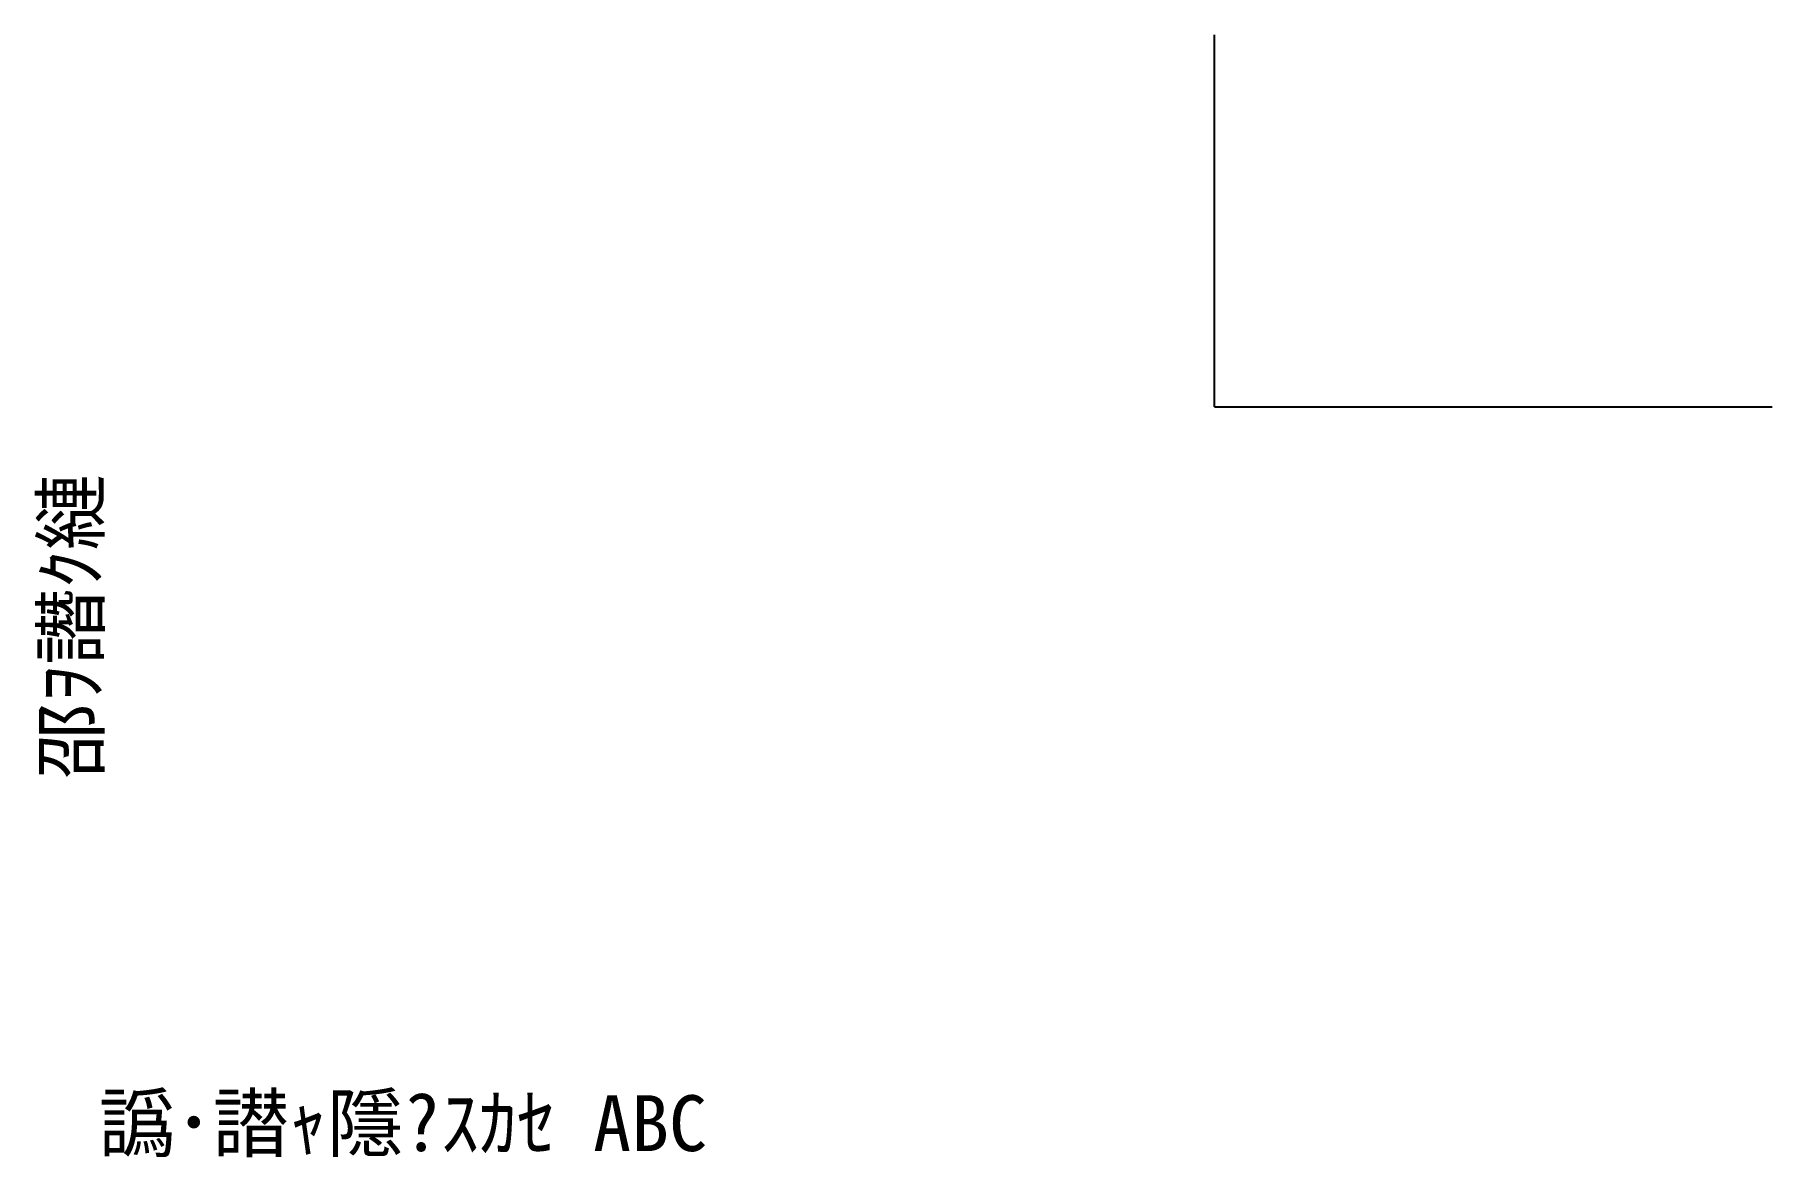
# Model space of a CAD drawing. Extents: x -53.4 to 40, y -20.3 to 40.
import ezdxf

# ---------------------------------------------------------------- set-up
doc = ezdxf.new("R2010")
doc.units = 0
doc.layers.add('0-0', color=1, linetype='CONTINUOUS')
doc.styles.add('ｼｭｼｳ 繧ｴ繧ｷ繝繧ｯ', font='msgothic.ttc')

msp = doc.modelspace()

# ---------------------------------------------------------------- linework, layer by layer
at = {"layer": '0-0', "color": 4, "linetype": 'CONTINUOUS'}
for q in [(10, 40), (40, 20)]:
    msp.add_line((10, 20), q, dxfattribs=at)

# ---------------------------------------------------------------- texts
at = {"layer": '0-0', "color": 4, "linetype": 'CONTINUOUS', "style": 'ｼｭｼｳ 繧ｴ繧ｷ繝繧ｯ'}
msp.add_text('邵ｦ譖ｸ縺', height=3, rotation=90, dxfattribs=at).set_placement((-50, 0))
msp.add_text('譌･譛ｬ隱?ｽｶｾ ABC', height=3, dxfattribs=at).set_placement((-50, -20))

doc.saveas('drawing.dxf')
